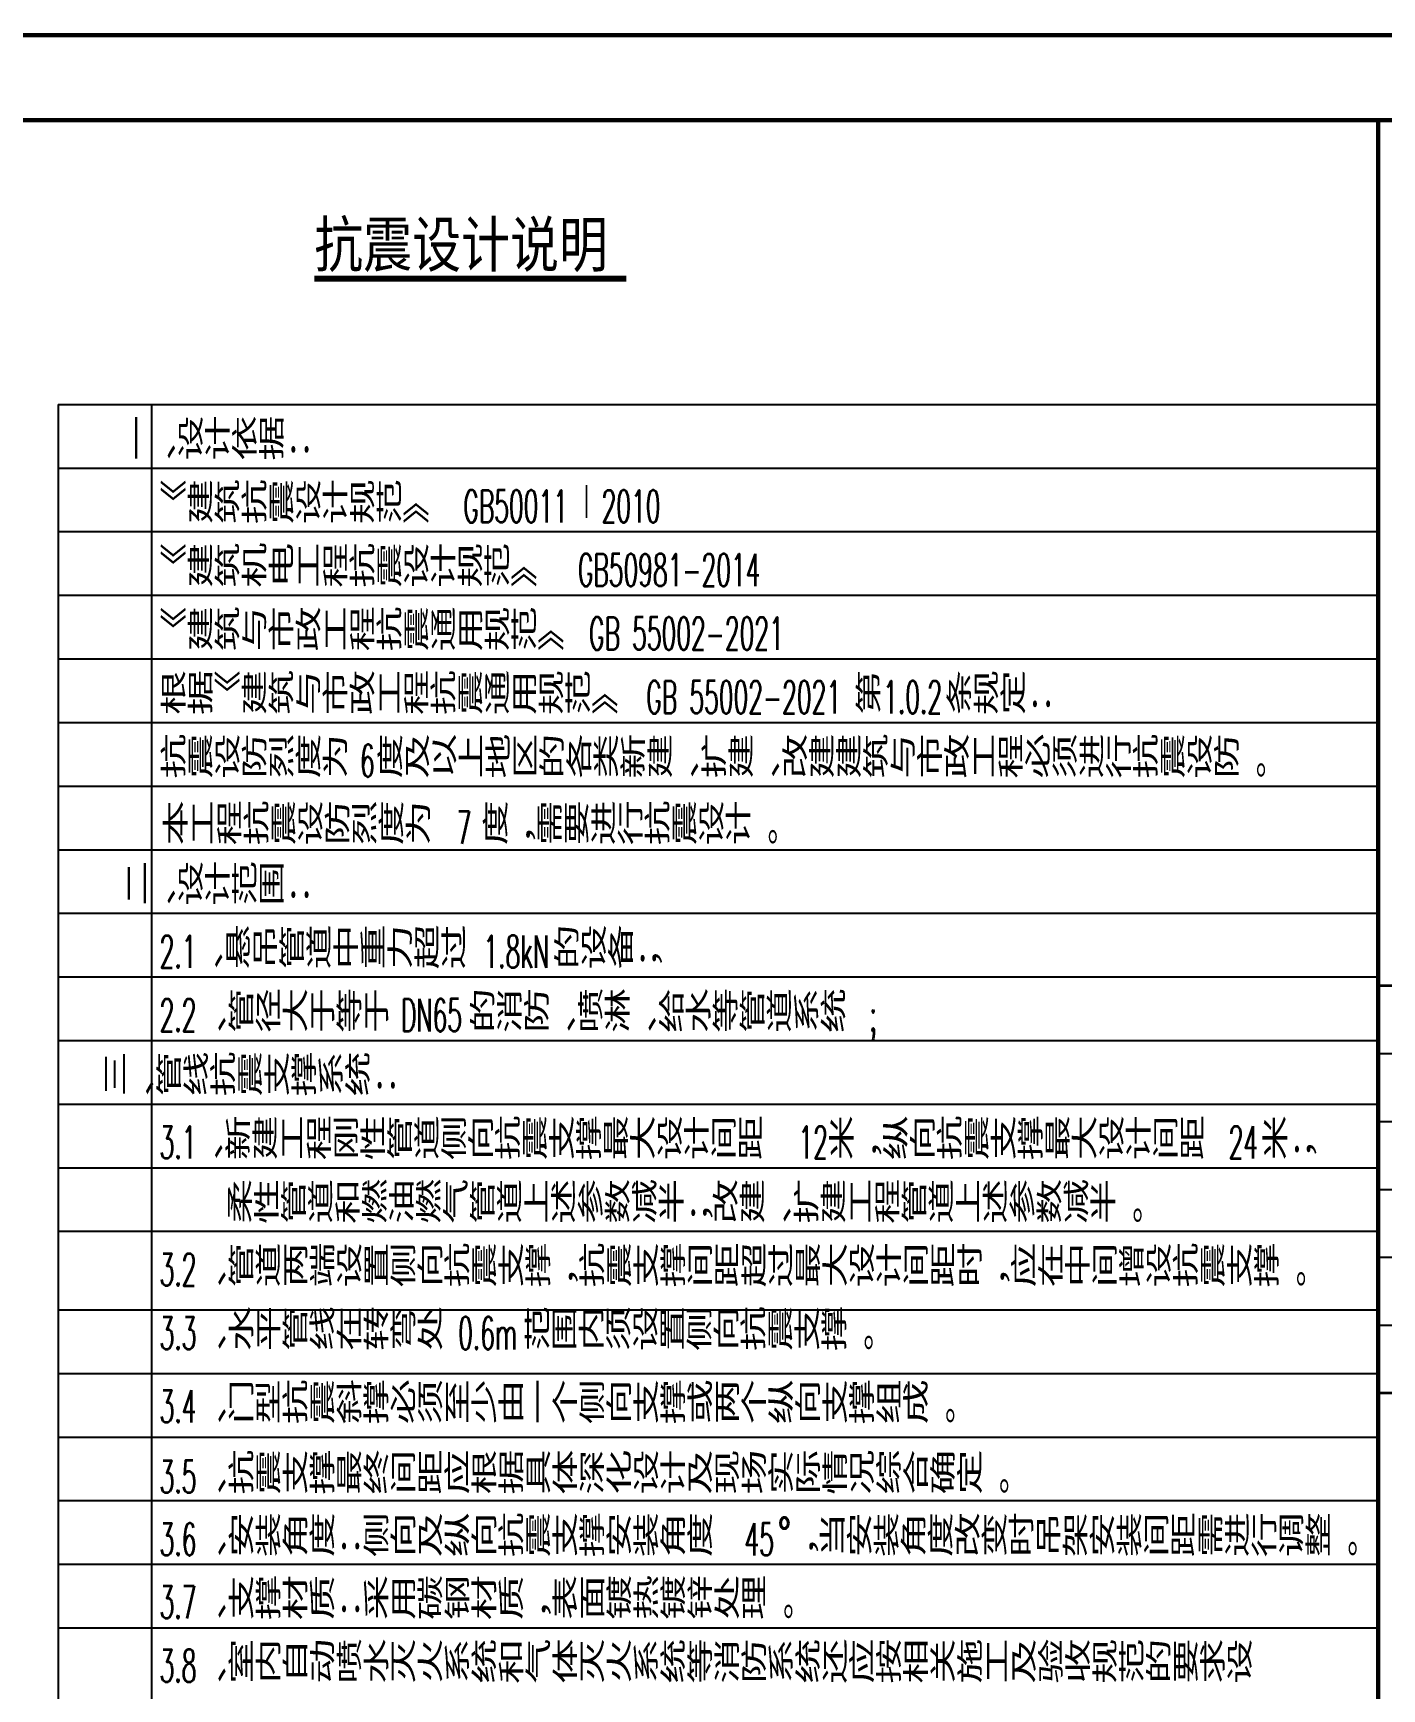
# Model space of a CAD drawing. Extents: x -452079 to 117456, y 3902 to 836955.
# Drawn here: x -267839 to -251936, y 713315 to 732827 of the extents above; entities that cross this region are included whole.
import ezdxf
from ezdxf.enums import TextEntityAlignment as Align

# ---------------------------------------------------------------- set-up
doc = ezdxf.new("R2010")
doc.units = 0
doc.header["$LTSCALE"] = 1000
doc.header["$MEASUREMENT"] = 0
for name, color, linetype in [('0-cxFrame', 155, 'Continuous'), ('qianming', 155, 'Continuous'), ('总说明', 2, 'Continuous')]:
    doc.layers.add(name, color=color, linetype=linetype)
doc.layers.add('0-cxText', color=131, linetype='Continuous', lineweight=25)
doc.styles.add('-宋体', font='', dxfattribs={"width": 0.8})
doc.styles.add('_TCH_DIM', font='SIMPLEX', dxfattribs={"width": 0.75, "bigfont": '@1HZTXT'})
doc.styles.add('BZHZ', font='bzxw', dxfattribs={"width": 0.8, "bigfont": 'bzhz'})
doc.styles.add('cx_biaoti', font='')
doc.styles.add('cx_tuming', font='')
doc.styles.add('cx_tuqian1', font='')
doc.styles.add('黑体', font='', dxfattribs={"height": 12})
doc.styles.get('-宋体').set_extended_font_data('SimSun')
doc.styles.get('cx_biaoti').set_extended_font_data('SimSun')
doc.styles.get('cx_tuming').set_extended_font_data('SimHei')
doc.styles.get('cx_tuqian1').set_extended_font_data('SimSun')
doc.styles.get('黑体').set_extended_font_data('SimHei')

# ---------------------------------------------------------------- blocks, each defined once
blk = doc.blocks.new('zjcx_lan_huiqian(Dragon)')
for p, q in [((-7000, -800), (0, -800)), ((-5000, -800), (-5000, -4800)), ((-3000, -800), (-3000, -4800)), ((-7000, -1600), (0, -1600)), ((-7000, -2400), (0, -2400)), ((-7000, -3200), (0, -3200)), ((-7000, -4000), (0, -4000))]:
    blk.add_line(p, q)
at = {"const_width": 30}
blk.add_lwpolyline([(-7000, 0), (0, 0)], dxfattribs=at)
blk.add_lwpolyline([(-7000, 0), (0, 0), (0, -4800), (-7000, -4800)], close=True, dxfattribs=at)
at = {"style": 'cx_biaoti'}
for s, p in [('会  签  栏', (-3500, -400)), ('建   筑', (-6000, -1200)), ('结   构', (-6000, -2000)), ('给排水', (-6000, -2800)), ('暖   通', (-6000, -3600)), ('电   气', (-6000, -4400))]:
    blk.add_text(s, height=300, dxfattribs=at).set_placement(p, align=Align.MIDDLE)
blk = doc.blocks.new('T-汇签(Dragon)')
at = {"layer": '0-cxFrame'}
blk.add_blockref('zjcx_lan_huiqian(Dragon)', (0, 0), dxfattribs=at)
at = {"layer": 'qianming', "style": 'BZHZ', "width": 0.8}
for s, p in [('黄岩峰', (-4314, -1200)), ('叶佳超', (-4314, -2000)), ('蒋松松', (-4314, -2800)), ('张旭东', (-4314, -3600)), ('叶智勇', (-4314, -4400))]:
    blk.add_text(s, height=450, dxfattribs=at).set_placement(p, align=Align.MIDDLE)
blk = doc.blocks.new('zjcx_TT(Dragon)')
at = {"layer": '0-cxFrame', "const_width": 30}
blk.add_lwpolyline([(-7000, -10200), (0, -10200), (0, 0), (-7000, 0)], close=True, dxfattribs=at)
blk = doc.blocks.new('zjcx_T1(Dragon)')
at = {"layer": '0-cxFrame', "const_width": 50}
blk.add_lwpolyline([(-7000, 0), (0, 0), (0, 57400), (-7000, 57400)], close=True, dxfattribs=at)
at = {"layer": '0-cxFrame'}
for name, p in [('zjcx_TT(Dragon)', (0, 57400)), ('T-汇签(Dragon)', (0, 47200))]:
    blk.add_blockref(name, p, dxfattribs=at)
blk = doc.blocks.new('TK22.A1 L(Dragon)')
at = {"layer": '0-cxFrame', "color": 7, "const_width": 0.5}
blk.add_lwpolyline([(0, 0), (-841, 0), (-841, 594), (0, 594)], close=True, dxfattribs=at)
at = {"layer": '0-cxFrame', "const_width": 0.5}
for points in [[(-80, 10), (-821, 10), (-821, 584), (-80, 584)], [(-10, 10), (-80, 10), (-80, 584), (-10, 584)]]:
    blk.add_lwpolyline(points, close=True, dxfattribs=at)
at = {"layer": '0-cxFrame', "xscale": 0.01, "yscale": 0.01, "zscale": 0.01}
blk.add_blockref('zjcx_T1(Dragon)', (-10, 10), dxfattribs=at)
at = {"style": '黑体', "flags": 4}
blk.add_attdef('图幅', text='', height=3.3, dxfattribs=at).set_placement((-40, 3), align=Align.RIGHT)
at = {"layer": '0-cxText', "flags": 4}
for tag, height, style, p in [('建设单位', 3.5, 'cx_tuming', (-45, 240)), ('项目名称', 3.5, 'cx_tuming', (-45, 210)), ('子项名称', 3.5, 'cx_tuming', (-45, 180)), ('工程编号', 3.3, 'cx_tuqian1', (-35, 165)), ('图名1', 3.5, 'cx_tuming', (-45, 87)), ('图名2', 3.5, 'cx_tuming', (-45, 79)), ('图名3', 3.5, 'cx_tuming', (-45, 71)), ('出图日期', 3.3, 'cx_tuqian1', (-39, 60)), ('专业', 3.3, 'cx_tuqian1', (-55, 52)), ('图号', 3.3, 'cx_tuqian1', (-55, 44)), ('版次', 3.3, 'cx_tuqian1', (-20, 44))]:
    blk.add_attdef(tag, text='', height=height, dxfattribs=dict(at, style=style)).set_placement(p, align=Align.MIDDLE)

msp = doc.modelspace()

# ---------------------------------------------------------------- linework, layer by layer
at = {"layer": '总说明', "color": 37, "linetype": 'ByBlock'}
for p, q in [((-267542.78, 728451.17), (-251981.06, 728451.17)), ((-267542.78, 728451.17), (-267542.78, 693995.64)), ((-266441.28, 728451.17), (-266441.28, 693995.64)), ((-267542.78, 727701.62), (-251981.06, 727701.62)), ((-251981.06, 727701.62), (-251981.06, 695494.74)), ((-267542.78, 726952.08), (-251981.06, 726952.08)), ((-267542.78, 726202.53), (-251981.06, 726202.53)), ((-267542.78, 725452.98), (-251981.06, 725452.98)), ((-267542.78, 724703.43), (-251981.06, 724703.43)), ((-267542.78, 723953.88), (-251981.06, 723953.88)), ((-267542.78, 723204.33), (-251981.06, 723204.33)), ((-267542.78, 722454.78), (-251981.06, 722454.78)), ((-267542.78, 721705.23), (-251981.06, 721705.23)), ((-267542.78, 720955.68), (-251981.06, 720955.68)), ((-267542.78, 720206.13), (-251981.06, 720206.13)), ((-267542.78, 719456.58), (-251981.06, 719456.58)), ((-267542.78, 718707.03), (-251981.06, 718707.03)), ((-267542.78, 717781.97), (-251981.06, 717781.97)), ((-267542.78, 717032.42), (-251981.06, 717032.42)), ((-267542.78, 717032.42), (-251981.06, 717032.42)), ((-267542.78, 716282.87), (-251981.06, 716282.87)), ((-267542.78, 715533.32), (-251981.06, 715533.32)), ((-267542.78, 714783.77), (-251981.06, 714783.77)), ((-267542.78, 714034.22), (-251981.06, 714034.22))]:
    msp.add_line(p, q, dxfattribs=at)
at = {"layer": '总说明', "color": 20, "const_width": 70}
msp.add_lwpolyline([(-264523.66, 729932.78), (-260844.08, 729932.78)], dxfattribs=at)

# ---------------------------------------------------------------- block references
at = {"layer": '0-cxFrame', "xscale": 100, "yscale": 100, "zscale": 100}
msp.add_blockref('TK22.A1 L(Dragon)', (-243981.06, 673401.71), dxfattribs=at)

# ---------------------------------------------------------------- texts
at = {"layer": '总说明', "color": 7, "style": '-宋体', "width": 0.8}
msp.add_text('抗震设计说明', height=528.692, dxfattribs=at).set_placement((-264523.66, 730072.78))
at = {"layer": '总说明', "color": 2, "style": '_TCH_DIM'}
for s, height, width, p in [('一、设计依据：', 446.457, 0.75, (-266780.2, 727808.81, 800.07)), ('《建筑抗震设计规范》', 446.457, 0.75, (-266346.7, 727059.26, 800.07)), ('GB50011', 382.5, 0.529412, (-262765.99, 727059.26, 800.07)), ('－', 446.46, 0.75, (-261473.85, 727059.26, 800.07)), ('2010', 382.5, 0.529412, (-261136.35, 727059.26, 800.07)), ('《建筑机电工程抗震设计规范》', 446.4567, 0.75, (-266346.7, 726309.72, 800.07)), ('GB50981-2014', 382.5, 0.529412, (-261415.99, 726309.72, 800.07)), ('《建筑与市政工程抗震通用规范》', 446.4567, 0.75, (-266346.7, 725560.17, 800.07)), ('GB', 382.5, 0.529412, (-261284.2, 725560.17, 800.07)), ('55002-2021', 382.5, 0.529412, (-260776.35, 725560.17, 800.07)), ('根据《建筑与市政工程抗震通用规范》', 446.4567, 0.75, (-266346.7, 724810.62, 800.07)), ('第', 446.46, 0.75, (-258153.49, 724810.62, 800.07)), ('条规定：', 446.457, 0.75, (-257083.13, 724810.62, 800.07)), ('GB', 382.5, 0.529412, (-260609.2, 724810.62, 800.07)), ('55002-2021', 382.5, 0.529412, (-260101.35, 724810.62, 800.07)), ('1.0.2', 382.5, 0.529412, (-257815.99, 724810.62, 800.07)), ('抗震设防烈度为', 446.457, 0.75, (-266346.7, 724061.07, 800.07)), ('度及以上地区的各类新建、扩建、改建建筑与市政工程必须进行抗震设防。', 446.4567, 0.75, (-263791.35, 724061.07, 800.07)), ('6', 382.5, 0.529412, (-263984.2, 724061.07, 800.07)), ('本工程抗震设防烈度为', 446.457, 0.75, (-266323.09, 723274.47, -800.07)), ('度，需要进行抗震设计。', 446.4567, 0.75, (-262549.52, 723274.47, -800.07)), ('7', 382.5, 0.529412, (-262845.24, 723274.47, -800.07)), ('二、设计范围：', 446.457, 0.75, (-266780.2, 722561.97, 800.07)), ('2.1', 382.5, 0.529412, (-266346.7, 721812.42, 800.07)), ('、悬吊管道中重力超过', 446.457, 0.75, (-265903.13, 721812.42, 800.07)), ('1.8kN', 382.5, 0.529412, (-262528.13, 721812.42, 800.07)), ('的设备；', 446.457, 0.75, (-261708.49, 721812.42, 800.07)), ('、管径大于等于', 446.457, 0.75, (-265864.56, 721062.87, 800.07)), ('的消防、喷淋、给水等管道系统', 446.4567, 0.75, (-262701.7, 721062.87, 800.07)), ('2.2', 382.5, 0.529412, (-266346.7, 721062.87, 800.07)), ('DN65', 382.5, 0.529412, (-263502.06, 721062.87, 800.07)), (';', 382.5, 0.529412, (-257976.7, 721062.87, 800.07)), ('三、管线抗震支撑系统：', 446.4567, 0.75, (-267035.28, 720315.68, 800.07)), ('、新建工程刚性管道侧向抗震支撑最大设计间距', 446.4567, 0.75, (-265903.13, 719563.77, 800.07)), ('米，纵向抗震支撑最大设计间距', 446.4567, 0.75, (-258468.49, 719563.77, 800.07)), ('米；', 446.457, 0.75, (-253357.77, 719563.77, 800.07)), ('3.1', 382.5, 0.529412, (-266346.7, 719563.77, 800.07)), ('12', 382.5, 0.529412, (-258815.63, 719563.77, 800.07)), ('24', 382.5, 0.529412, (-253743.49, 719563.77, 800.07)), ('柔性管道和燃油燃气管道上述参数减半；改建、扩建工程管道上述参数减半。', 446.4567, 0.75, (-265564.7, 718814.22, 800.07)), ('3.2', 382.5, 0.529412, (-266346.7, 718064.67, 800.07)), ('、管道两端设置侧向抗震支撑，抗震支撑间距超过最大设计间距时，应在中间增设抗震支撑。', 446.4567, 0.75, (-265864.56, 718064.67, 800.07)), ('3.3', 382.5, 0.529412, (-266346.7, 717315.12, 800.07)), ('、水平管线在转弯处', 446.457, 0.75, (-265864.56, 717315.12, 800.07)), ('0.6m', 382.5, 0.529412, (-262827.06, 717315.12, 800.07)), ('范围内须设置侧向抗震支撑。', 446.4567, 0.75, (-262055.63, 717315.12, 800.07)), ('、门型抗震斜撑必须至少由一个侧向支撑或两个纵向支撑组成。', 446.4567, 0.75, (-265864.56, 716452.57, 800.07)), ('3.4', 382.5, 0.529412, (-266346.7, 716452.57, 800.07)), ('、抗震支撑最终间距应根据具体深化设计及现场实际情况综合确定。', 446.4567, 0.75, (-265864.56, 715623.8, 1600.13)), ('3.5', 382.5, 0.529412, (-266346.7, 715623.8, 1600.13)), ('、安装角度：侧向及纵向抗震支撑安装角度', 446.4567, 0.75, (-265864.56, 714885.71, 1600.13)), ('°，当安装角度改变时吊架安装间距需进行调整。', 446.4567, 0.75, (-259066.35, 714885.71, 1600.13)), ('3.6', 382.5, 0.529412, (-266346.7, 714885.71, 1600.13)), ('45', 382.5, 0.529412, (-259452.06, 714885.71, 1600.13)), ('3.7', 382.5, 0.529412, (-266346.7, 714145.61, 1600.13)), ('、支撑材质：采用碳钢材质，表面镀热镀锌处理。', 446.4567, 0.75, (-265864.56, 714145.61, 1600.13)), ('3.8', 382.5, 0.529412, (-266346.7, 713396.06, 1600.13)), ('、室内自动喷水灭火系统和气体灭火系统等消防系统还应按相关施工及验收规范的要求设', 446.4567, 0.75, (-265864.56, 713396.06, 1600.13))]:
    msp.add_text(s, height=height, dxfattribs=dict(at, width=width)).set_placement(p)

doc.saveas('drawing.dxf')
